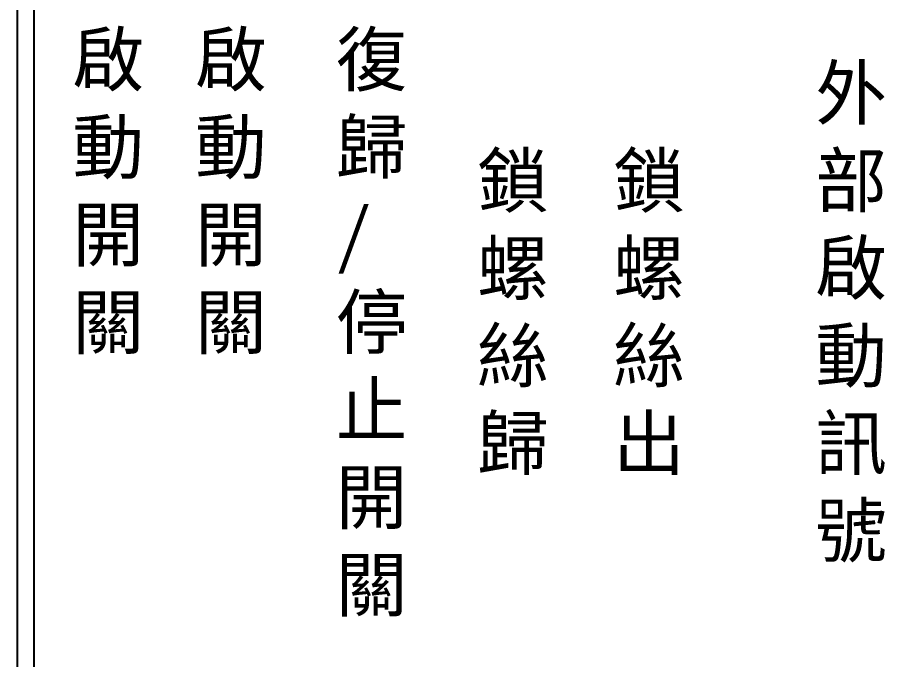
# Model space of a CAD drawing. Extents: x 325 to 612, y 3 to 207.
# Drawn here: x 325.3 to 389.7, y 50.7 to 98.4 of the extents above; entities that cross this region are included whole.
import ezdxf

# ---------------------------------------------------------------- set-up
doc = ezdxf.new("R2010")
doc.units = 0
doc.layers.add('圖框層', color=7, linetype='CONTINUOUS')
doc.layers.add('標尺寸層', color=3, linetype='CONTINUOUS')
doc.styles.add('CNS', font='romanc.shx', dxfattribs={"bigfont": 'chineset.shx'})

msp = doc.modelspace()

# ---------------------------------------------------------------- linework, layer by layer
at = {"layer": '圖框層', "color": 7}
for p, q in [((325.319, 3), (325.319, 206.969)), ((326.569, 4.25), (326.569, 205.719))]:
    msp.add_line(p, q, dxfattribs=at)

# ---------------------------------------------------------------- texts
at = {"layer": '標尺寸層', "color": 7, "char_height": 3.9, "width": 4.96081, "style": 'CNS'}
for s, insert, attachment_point in [('{\\fDFKai-SB|b0|i0|c136|p65;啟動開關}', (329.408, 97.234), 1), ('{\\fDFKai-SB|b0|i0|c136|p65;啟動開關}', (338.512, 97.234), 1), ('{\\fDFKai-SB|b0|i0|c136|p65;復歸\\P/\\P停止開關}', (348.953, 97.234), 1), ('{\\fDFKai-SB|b0|i0|c136|p65;外部啟動訊號}', (387.205, 76.337), 5), ('{\\fDFKai-SB|b0|i0|c136|p65;鎖螺絲歸}', (362.1, 76.337), 5), ('{\\fDFKai-SB|b0|i0|c136|p65;鎖螺絲出}', (372.205, 76.337), 5)]:
    msp.add_mtext(s, dxfattribs=dict(at, insert=insert, attachment_point=attachment_point))

doc.saveas('drawing.dxf')
